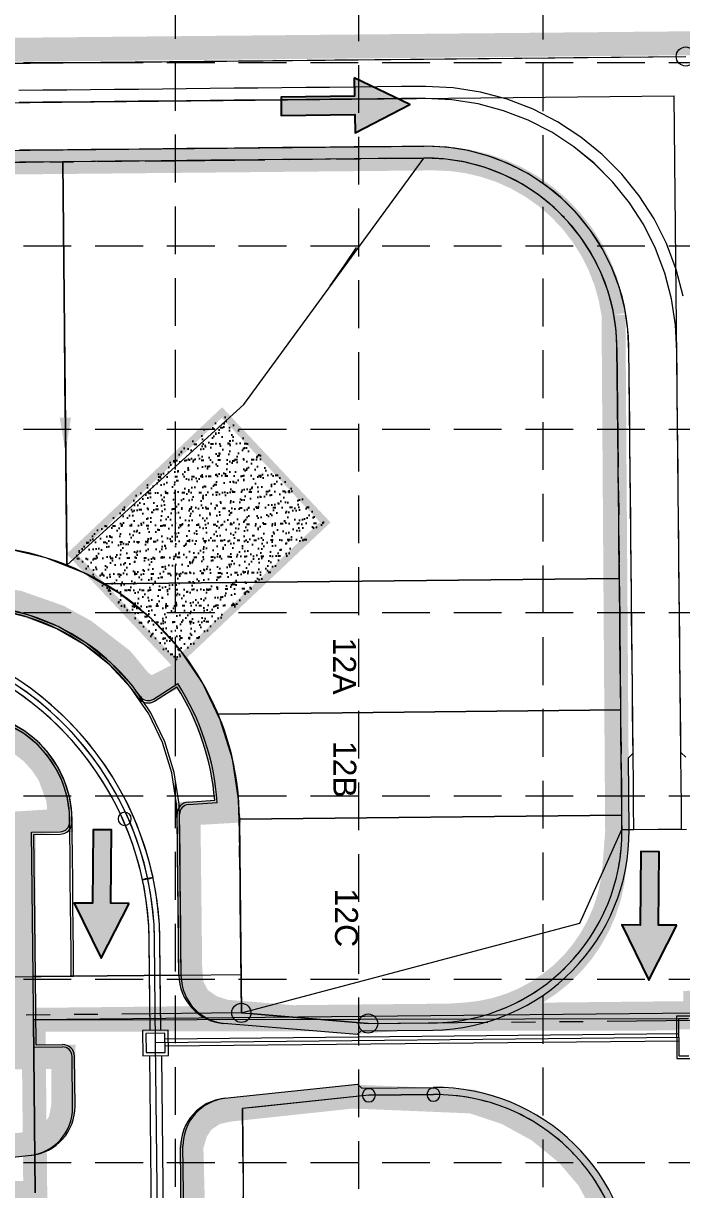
# Model space of a CAD drawing. Extents: x 2509062 to 2510599, y 7103311 to 7105769.
# Drawn here: x 2510182.1 to 2510319.9, y 7105109.3 to 7105353.2 of the extents above; entities that cross this region are included whole.
import ezdxf
from ezdxf.enums import TextEntityAlignment as Align

# ---------------------------------------------------------------- set-up
doc = ezdxf.new("R2010")
doc.units = 0
doc.header["$LTSCALE"] = 40
doc.header["$MEASUREMENT"] = 0
for name, pattern in [('ACAD_ISO02W100', [15, 12, -3]), ('DASHED', [0.75, 0.5, -0.25]), ('HIDDEN', [0.375, 0.25, -0.125]), ('PHANTOM2', [1.25, 0.625, -0.125, 0.125, -0.125, 0.125, -0.125])]:
    doc.linetypes.add(name, pattern=pattern)
for name, color, linetype in [('1 EROSION BLANKET', 84, 'Continuous'), ('BASE', 7, 'Continuous'), ('C-FLOW-ARRW-2', 7, 'Continuous'), ('C-TOPO-TINN-ALLEY-EP', 1, 'Continuous'), ('C-TOPO-TINN-BACK', 4, 'Continuous'), ('C-TOPO-TINN-CONST', 5, 'Continuous'), ('C-TOPO-TINN-FACE', 2, 'Continuous'), ('C-TOPO-TINN-RTWY', 3, 'Continuous'), ('GRID', 254, 'DASHED'), ('LEGEND', 7, 'Continuous'), ('LIMITS OF DISTURBANCE', 1, 'Continuous'), ('STORM', 5, 'Continuous'), ('XHO461B_PT$0$V-AREA', 6, 'Continuous'), ('XHO461B_PT$0$V-BNDY-E', 14, 'Continuous'), ('XHO461B_PT$0$V-BNDY-N-P2', 2, 'PHANTOM2'), ('XHO461B_PT$0$V-RWAY-LINE-DETL-N-P2', 14, 'Continuous'), ('XHO461B_PT$0$V-RWAY-LINE-N-P2', 14, 'PHANTOM2'), ('XHO461B_ST$0$C-PHASE-BNDY', 14, 'Continuous'), ('XHO461C_PT$0$V-AREA', 6, 'Continuous'), ('XHO461C_PT$0$V-BNDY-ALL-N', 6, 'Continuous'), ('XHO461C_PT$0$V-BNDY-N-P3', 3, 'PHANTOM2'), ('XHO461C_PT$0$V-PROP-CORN-N', 2, 'Continuous'), ('XHO461C_PT$0$V-PROP-SUBD-IDEN-N-P3', 7, 'Continuous'), ('XHO461C_PT$0$V-PROP-SUBD-N-P3', 7, 'Continuous'), ('XHO461C_PT$0$V-RWAY-CNTR-DETL-N-P3', 2, 'Continuous'), ('XHO461C_PT$0$V-RWAY-LINE-N-P3', 4, 'PHANTOM2'), ('XHO461C_PV$0$C-PHASE-BNDY', 3, 'Continuous'), ('XHO461C_PV$0$C-ROAD-BACK-N', 4, 'Continuous'), ('XHO461C_PV$0$C-ROAD-BACK-PH2', 12, 'Continuous'), ('XHO461C_PV$0$C-ROAD-FACE-N', 2, 'Continuous'), ('XHO461C_PV$0$C-ROAD-FACE-PH2', 12, 'Continuous'), ('XHO461PT$0$V-BNDY-ALL-N', 6, 'Continuous'), ('XHO461ST$0$C-PHASE-BNDY', 3, 'Continuous')]:
    doc.layers.add(name, color=color, linetype=linetype)
doc.styles.get("Standard").update_dxf_attribs({"font": 'ARIAL.TTF'})

# ---------------------------------------------------------------- blocks, each defined once
blk = doc.blocks.new('washout')
at = {"layer": 'BASE'}
h = blk.add_hatch(dxfattribs=at)
h.set_pattern_fill('AR-SAND', color=30, scale=1.29438, style=0)
h.set_pattern_definition([(37.5, (1095.3101, -97.0785), (-0.0815373, 2.494042), [0, -1.9674576, 0, -2.200446, 0, -2.1033675]), (7.5, (1095.31, -97.0785), (2.290764, 3.652929), [0, -1.0613916, 0, -1.7733006, 0, -0.6795495]), (327.5, (1093.718, -97.0785), (4.030883, 0.007325), [0, -0.64719, 0, -2.329884, 0, -3.041793]), (317.5, (1093.718, -97.0785), (3.89107, 1.136046), [0, -0.323595, 0, -1.5273684, 0, -1.747413])])
h.paths.add_polyline_path([(44.31, 0), (44.31, 32.36), (0, 32.36), (0, 0)])
at = {"layer": 'BASE', "color": 30, "linetype": 'ACAD_ISO02W100', "const_width": 1.62}
blk.add_lwpolyline([(0, 0), (44.31, 0), (44.31, 32.36), (0, 32.36)], close=True, dxfattribs=at)
blk = doc.blocks.new('A$C6F43044D')
at = {"layer": 'LEGEND', "xscale": 0.6953740157186985, "yscale": 0.6953740157186985, "zscale": 0.6953740159015006}
blk.add_blockref('washout', (0.56, 0.56), dxfattribs=at)

msp = doc.modelspace()

# ---------------------------------------------------------------- linework, layer by layer
at = {"color": 7, "lineweight": 0}
for p, q in [((2510251.81, 7105306.34, -716), (2510249.31, 7105302.75, -716)), ((2510251.81, 7105306.34, -716), (2510251.81, 7105306.34, -716)), ((2510249.31, 7105302.75, -716), (2510246.26, 7105298.37, -716))]:
    msp.add_line(p, q, dxfattribs=at)
for points in [[(2510251.36, 7105341.85), (2510251.42, 7105338.02), (2510236.06, 7105337.77), (2510236.12, 7105333.93), (2510251.48, 7105334.18), (2510251.54, 7105330.34), (2510262.97, 7105336.28), (2510251.36, 7105341.85)], [(2510204.31, 7105169.19), (2510200.47, 7105169.22), (2510200.59, 7105184.58), (2510196.75, 7105184.61), (2510196.63, 7105169.25), (2510192.79, 7105169.28), (2510198.46, 7105157.72), (2510204.31, 7105169.19)], [(2510318.88, 7105164.62), (2510315.04, 7105164.65), (2510315.16, 7105180.01), (2510311.32, 7105180.04), (2510311.2, 7105164.68), (2510307.36, 7105164.71), (2510313.03, 7105153.15), (2510318.88, 7105164.62)]]:
    msp.add_lwpolyline(points, close=True)
at = {"color": 254}
for points in [[(2510251.54, 7105330.34), (2510251.36, 7105341.85), (2510262.97, 7105336.28), (2510251.36, 7105341.85)], [(2510236.06, 7105337.77), (2510236.12, 7105333.93), (2510251.42, 7105338.02), (2510251.48, 7105334.18)], [(2510200.59, 7105184.58), (2510196.75, 7105184.61), (2510200.47, 7105169.22), (2510196.63, 7105169.25)], [(2510315.16, 7105180.01), (2510311.32, 7105180.04), (2510315.04, 7105164.65), (2510311.2, 7105164.68)], [(2510192.79, 7105169.28), (2510204.31, 7105169.19), (2510198.46, 7105157.72), (2510204.31, 7105169.19)], [(2510307.36, 7105164.71), (2510318.88, 7105164.62), (2510313.03, 7105153.15), (2510318.88, 7105164.62)]]:
    msp.add_solid(points, dxfattribs=at)
at = {"layer": '1 EROSION BLANKET', "linetype": 'Continuous', "const_width": 5}
msp.add_lwpolyline([(2510042.24, 7105322.8), (2510267.91, 7105324.98, -0.378653), (2510305.61, 7105292.3), (2510306.37, 7105184.24), (2510305.8, 7105176.82, -0.373906), (2510274.55, 7105145.97), (2510251.27, 7105144.38), (2510224.39, 7105146.58), (2510221.48, 7105147.55), (2510218.82, 7105149.36), (2510217.4, 7105152.08), (2510217.07, 7105155.38), (2510216.72, 7105186.62), (2510216.72, 7105187.17), (2510216.72, 7105187.54), (2510216.72, 7105188), (2510224.91, 7105188.46), (2510223.98, 7105195.21), (2510223.17, 7105200.19), (2510220.14, 7105208.52), (2510215.89, 7105216.86), (2510215.52, 7105217.45), (2510208.91, 7105214.06), (2510206.62, 7105215.53), (2510202.76, 7105220.2), (2510194.9, 7105226.23), (2510189.57, 7105229.14), (2510181.09, 7105232.12), (2510174.69, 7105233.12)], format="xyb", dxfattribs=at)
for points in [[(2510175.85, 7105205.68), (2510179.91, 7105203.87), (2510183.93, 7105200.78), (2510185.9, 7105198.59), (2510187.61, 7105196.07), (2510189.42, 7105191.12), (2510189.87, 7105186.49), (2510182.23, 7105186.02), (2510182.36, 7105137.02), (2510190.55, 7105137.14), (2510190.51, 7105131.4), (2510190.47, 7105126.58), (2510189.88, 7105123.64), (2510188.3, 7105121.36), (2510185.9, 7105119.77), (2510182.83, 7105118.89), (2510153.95, 7105115.95)], [(2510218.21, 7105084.42), (2510217.31, 7105118.37), (2510218.25, 7105121.49), (2510219.65, 7105123.67), (2510222.32, 7105125.44), (2510225.24, 7105126.06), (2510250.67, 7105128.77), (2510254.14, 7105128.69), (2510276.05, 7105127.78), (2510283.21, 7105125.4), (2510289.93, 7105121.71), (2510295.94, 7105116.8), (2510300.37, 7105111.62), (2510304.59, 7105103.81)]]:
    msp.add_lwpolyline(points, dxfattribs=at)
at = {"layer": 'C-FLOW-ARRW-2', "color": 7, "lineweight": 0}
msp.add_line((2510190.93, 7105270.79), (2510190.75, 7105288.78), dxfattribs=at)
msp.add_solid([(2510192.13, 7105270.8), (2510191, 7105263.59), (2510189.73, 7105270.78)], dxfattribs=at)
at = {"layer": 'C-TOPO-TINN-ALLEY-EP', "color": 7, "lineweight": 0}
for p, q in [((2510186.26, 7105336.73, 714.49), (2510181.26, 7105336.68, 714.52)), ((2510191.26, 7105336.78, 714.45), (2510186.26, 7105336.73, 714.49)), ((2510196.26, 7105336.83, 714.42), (2510191.26, 7105336.78, 714.45)), ((2510201.25, 7105336.88, 714.38), (2510196.26, 7105336.83, 714.42)), ((2510206.25, 7105336.93, 714.35), (2510201.25, 7105336.88, 714.38)), ((2510211.25, 7105336.98, 714.31), (2510206.25, 7105336.93, 714.35)), ((2510216.25, 7105337.03, 714.28), (2510211.25, 7105336.98, 714.31)), ((2510221.25, 7105337.08, 714.24), (2510216.25, 7105337.03, 714.28)), ((2510226.25, 7105337.14, 714.21), (2510221.25, 7105337.08, 714.24)), ((2510231.25, 7105337.19, 714.17), (2510226.25, 7105337.14, 714.21)), ((2510236.25, 7105337.24, 714.14), (2510231.25, 7105337.19, 714.17)), ((2510241.25, 7105337.29, 714.1), (2510236.25, 7105337.24, 714.14)), ((2510246.25, 7105337.34, 714.07), (2510241.25, 7105337.29, 714.1)), ((2510251.25, 7105337.39, 714.03), (2510246.25, 7105337.34, 714.07)), ((2510256.25, 7105337.44, 714), (2510251.25, 7105337.39, 714.03)), ((2510261.25, 7105337.49, 713.97), (2510256.25, 7105337.44, 714)), ((2510266.24, 7105337.54, 713.93), (2510261.25, 7105337.49, 713.97)), ((2510271.81, 7105337.25, 713.9), (2510266.24, 7105337.54, 713.93)), ((2510277.27, 7105336.39, 713.86), (2510271.81, 7105337.25, 713.9)), ((2510282.6, 7105334.96, 713.83), (2510277.27, 7105336.39, 713.86)), ((2510287.76, 7105332.97, 713.79), (2510282.6, 7105334.96, 713.83)), ((2510292.68, 7105330.46, 713.76), (2510287.76, 7105332.97, 713.79)), ((2510297.3, 7105327.44, 713.72), (2510292.68, 7105330.46, 713.76)), ((2510301.59, 7105323.95, 713.69), (2510297.3, 7105327.44, 713.72)), ((2510305.48, 7105320.04, 713.65), (2510301.59, 7105323.95, 713.69)), ((2510308.94, 7105315.73, 713.62), (2510305.48, 7105320.04, 713.65)), ((2510311.93, 7105311.08, 713.58), (2510308.94, 7105315.73, 713.62)), ((2510314.41, 7105306.15, 713.55), (2510311.93, 7105311.08, 713.58)), ((2510316.36, 7105300.98, 713.51), (2510314.41, 7105306.15, 713.55)), ((2510317.76, 7105295.64, 713.48), (2510316.36, 7105300.98, 713.51)), ((2510318.59, 7105290.18, 713.44), (2510317.76, 7105295.64, 713.48)), ((2510318.85, 7105284.7, 713.41), (2510318.59, 7105290.18, 713.44)), ((2510318.9, 7105279.75, 713.37), (2510318.85, 7105284.7, 713.41)), ((2510318.95, 7105274.75, 713.34), (2510318.9, 7105279.75, 713.37)), ((2510319, 7105269.75, 713.3), (2510318.95, 7105274.75, 713.34)), ((2510319.06, 7105264.75, 713.27), (2510319, 7105269.75, 713.3)), ((2510319.11, 7105259.75, 713.23), (2510319.06, 7105264.75, 713.27)), ((2510319.16, 7105254.75, 713.2), (2510319.11, 7105259.75, 713.23)), ((2510319.21, 7105249.75, 713.16), (2510319.16, 7105254.75, 713.2)), ((2510319.26, 7105244.75, 713.13), (2510319.21, 7105249.75, 713.16)), ((2510319.31, 7105239.75, 713.09), (2510319.26, 7105244.75, 713.13)), ((2510319.36, 7105234.75, 713.06), (2510319.31, 7105239.75, 713.09)), ((2510319.41, 7105229.75, 713.02), (2510319.36, 7105234.75, 713.06)), ((2510319.46, 7105224.75, 712.99), (2510319.41, 7105229.75, 713.02)), ((2510319.52, 7105219.75, 712.95), (2510319.46, 7105224.75, 712.99)), ((2510319.57, 7105214.75, 712.92), (2510319.52, 7105219.75, 712.95)), ((2510319.62, 7105209.75, 712.88), (2510319.57, 7105214.75, 712.92)), ((2510319.67, 7105204.75, 712.85), (2510319.62, 7105209.75, 712.88)), ((2510319.72, 7105199.75, 712.82), (2510319.67, 7105204.75, 712.85)), ((2510319.77, 7105194.75, 712.8), (2510319.72, 7105199.75, 712.82)), ((2510319.82, 7105189.75, 712.77), (2510319.77, 7105194.75, 712.8)), ((2510319.87, 7105184.75, 712.74), (2510319.82, 7105189.75, 712.77))]:
    msp.add_line(p, q, dxfattribs=at)
at = {"layer": 'C-TOPO-TINN-BACK', "color": 7, "lineweight": 0}
for p, q in [((2510186.26, 7105336.73, 713.99), (2510181.26, 7105336.68, 714.03)), ((2510191.26, 7105336.78, 713.96), (2510186.26, 7105336.73, 713.99)), ((2510196.26, 7105336.83, 713.92), (2510191.26, 7105336.78, 713.96)), ((2510201.25, 7105336.88, 713.89), (2510196.26, 7105336.83, 713.92)), ((2510206.25, 7105336.93, 713.85), (2510201.25, 7105336.88, 713.89)), ((2510211.25, 7105336.98, 713.82), (2510206.25, 7105336.93, 713.85)), ((2510216.25, 7105337.03, 713.78), (2510211.25, 7105336.98, 713.82)), ((2510221.25, 7105337.08, 713.75), (2510216.25, 7105337.03, 713.78)), ((2510226.25, 7105337.14, 713.71), (2510221.25, 7105337.08, 713.75)), ((2510231.25, 7105337.19, 713.68), (2510226.25, 7105337.14, 713.71)), ((2510236.25, 7105337.24, 713.64), (2510231.25, 7105337.19, 713.68)), ((2510241.25, 7105337.29, 713.61), (2510236.25, 7105337.24, 713.64)), ((2510246.25, 7105337.34, 713.57), (2510241.25, 7105337.29, 713.61)), ((2510251.25, 7105337.39, 713.54), (2510246.25, 7105337.34, 713.57)), ((2510256.25, 7105337.44, 713.5), (2510251.25, 7105337.39, 713.54)), ((2510261.25, 7105337.49, 713.47), (2510256.25, 7105337.44, 713.5)), ((2510266.3, 7105337.54, 713.43), (2510261.25, 7105337.49, 713.47)), ((2510271.81, 7105337.26, 713.4), (2510266.3, 7105337.54, 713.43)), ((2510277.27, 7105336.39, 713.36), (2510271.81, 7105337.26, 713.4)), ((2510282.61, 7105334.96, 713.33), (2510277.27, 7105336.39, 713.36)), ((2510287.76, 7105332.98, 713.29), (2510282.61, 7105334.96, 713.33)), ((2510292.68, 7105330.46, 713.26), (2510287.76, 7105332.98, 713.29)), ((2510297.3, 7105327.44, 713.22), (2510292.68, 7105330.46, 713.26)), ((2510186.36, 7105326.73, 713.99), (2510181.36, 7105326.68, 714.03)), ((2510191.36, 7105326.78, 713.96), (2510186.36, 7105326.73, 713.99)), ((2510196.36, 7105326.83, 713.92), (2510191.36, 7105326.78, 713.96)), ((2510201.36, 7105326.88, 713.89), (2510196.36, 7105326.83, 713.92)), ((2510206.36, 7105326.93, 713.85), (2510201.36, 7105326.88, 713.89)), ((2510211.36, 7105326.98, 713.82), (2510206.36, 7105326.93, 713.85)), ((2510216.36, 7105327.03, 713.78), (2510211.36, 7105326.98, 713.82)), ((2510221.36, 7105327.09, 713.75), (2510216.36, 7105327.03, 713.78)), ((2510226.36, 7105327.14, 713.71), (2510221.36, 7105327.09, 713.75)), ((2510231.36, 7105327.19, 713.68), (2510226.36, 7105327.14, 713.71)), ((2510236.36, 7105327.24, 713.64), (2510231.36, 7105327.19, 713.68)), ((2510241.36, 7105327.29, 713.61), (2510236.36, 7105327.24, 713.64)), ((2510246.35, 7105327.34, 713.57), (2510241.36, 7105327.29, 713.61)), ((2510251.35, 7105327.39, 713.54), (2510246.35, 7105327.34, 713.57)), ((2510256.35, 7105327.44, 713.5), (2510251.35, 7105327.39, 713.54)), ((2510261.35, 7105327.49, 713.47), (2510256.35, 7105327.44, 713.5)), ((2510266.31, 7105327.54, 713.43), (2510261.35, 7105327.49, 713.47)), ((2510270.77, 7105327.31, 713.4), (2510266.31, 7105327.54, 713.43)), ((2510275.19, 7105326.61, 713.36), (2510270.77, 7105327.31, 713.4)), ((2510279.51, 7105325.45, 713.33), (2510275.19, 7105326.61, 713.36)), ((2510301.59, 7105323.96, 713.19), (2510297.3, 7105327.44, 713.22)), ((2510283.68, 7105323.85, 713.29), (2510279.51, 7105325.45, 713.33)), ((2510287.66, 7105321.81, 713.26), (2510283.68, 7105323.85, 713.29)), ((2510305.48, 7105320.04, 713.15), (2510301.59, 7105323.96, 713.19)), ((2510291.41, 7105319.37, 713.22), (2510287.66, 7105321.81, 713.26)), ((2510294.87, 7105316.54, 713.19), (2510291.41, 7105319.37, 713.22)), ((2510308.94, 7105315.73, 713.12), (2510305.48, 7105320.04, 713.15)), ((2510298.03, 7105313.37, 713.15), (2510294.87, 7105316.54, 713.19)), ((2510311.93, 7105311.09, 713.08), (2510308.94, 7105315.73, 713.12)), ((2510300.83, 7105309.89, 713.12), (2510298.03, 7105313.37, 713.15)), ((2510303.25, 7105306.13, 713.08), (2510300.83, 7105309.89, 713.12)), ((2510314.41, 7105306.15, 713.05), (2510311.93, 7105311.09, 713.08)), ((2510305.26, 7105302.13, 713.05), (2510303.25, 7105306.13, 713.08)), ((2510316.37, 7105300.98, 713.01), (2510314.41, 7105306.15, 713.05)), ((2510306.84, 7105297.95, 713.01), (2510305.26, 7105302.13, 713.05)), ((2510317.76, 7105295.64, 712.98), (2510316.37, 7105300.98, 713.01)), ((2510307.97, 7105293.62, 712.98), (2510306.84, 7105297.95, 713.01)), ((2510318.59, 7105290.18, 712.94), (2510317.76, 7105295.64, 712.98)), ((2510308.64, 7105289.2, 712.94), (2510307.97, 7105293.62, 712.98)), ((2510318.85, 7105284.75, 712.91), (2510318.59, 7105290.18, 712.94)), ((2510308.85, 7105284.65, 712.91), (2510308.64, 7105289.2, 712.94)), ((2510308.9, 7105279.65, 712.87), (2510308.85, 7105284.65, 712.91)), ((2510318.9, 7105279.75, 712.87), (2510318.85, 7105284.75, 712.91)), ((2510308.95, 7105274.65, 712.84), (2510308.9, 7105279.65, 712.87)), ((2510318.95, 7105274.75, 712.84), (2510318.9, 7105279.75, 712.87)), ((2510309, 7105269.65, 712.8), (2510308.95, 7105274.65, 712.84)), ((2510319, 7105269.75, 712.8), (2510318.95, 7105274.75, 712.84)), ((2510319.06, 7105264.75, 712.77), (2510319, 7105269.75, 712.8)), ((2510309.06, 7105264.65, 712.77), (2510309, 7105269.65, 712.8)), ((2510309.11, 7105259.65, 712.73), (2510309.06, 7105264.65, 712.77)), ((2510319.11, 7105259.75, 712.73), (2510319.06, 7105264.75, 712.77)), ((2510309.16, 7105254.65, 712.7), (2510309.11, 7105259.65, 712.73)), ((2510319.16, 7105254.75, 712.7), (2510319.11, 7105259.75, 712.73)), ((2510309.21, 7105249.65, 712.66), (2510309.16, 7105254.65, 712.7)), ((2510319.21, 7105249.75, 712.66), (2510319.16, 7105254.75, 712.7)), ((2510309.26, 7105244.65, 712.63), (2510309.21, 7105249.65, 712.66)), ((2510319.26, 7105244.75, 712.63), (2510319.21, 7105249.75, 712.66)), ((2510309.31, 7105239.65, 712.59), (2510309.26, 7105244.65, 712.63)), ((2510319.31, 7105239.75, 712.59), (2510319.26, 7105244.75, 712.63)), ((2510309.36, 7105234.65, 712.56), (2510309.31, 7105239.65, 712.59)), ((2510319.36, 7105234.75, 712.56), (2510319.31, 7105239.75, 712.59)), ((2510309.41, 7105229.65, 712.52), (2510309.36, 7105234.65, 712.56)), ((2510319.41, 7105229.75, 712.52), (2510319.36, 7105234.75, 712.56)), ((2510183.17, 7105229.53, 714.66), (2510176.63, 7105231.04, 714.7)), ((2510189.41, 7105227.08, 714.63), (2510183.17, 7105229.53, 714.66)), ((2510309.47, 7105224.65, 712.49), (2510309.41, 7105229.65, 712.52)), ((2510319.46, 7105224.75, 712.49), (2510319.41, 7105229.75, 712.52)), ((2510195.22, 7105223.72, 714.6), (2510189.41, 7105227.08, 714.63)), ((2510200.46, 7105219.53, 714.56), (2510195.22, 7105223.72, 714.6)), ((2510309.52, 7105219.65, 712.45), (2510309.47, 7105224.65, 712.49)), ((2510319.52, 7105219.75, 712.45), (2510319.46, 7105224.75, 712.49)), ((2510205.03, 7105214.61, 714.53), (2510200.46, 7105219.53, 714.56)), ((2510309.57, 7105214.65, 712.42), (2510309.52, 7105219.65, 712.45)), ((2510319.57, 7105214.75, 712.42), (2510319.52, 7105219.75, 712.45)), ((2510208.81, 7105209.07, 714.5), (2510205.03, 7105214.61, 714.53)), ((2510309.62, 7105209.65, 712.38), (2510309.57, 7105214.65, 712.42)), ((2510319.62, 7105209.75, 712.38), (2510319.57, 7105214.75, 712.42)), ((2510211.72, 7105203.02, 714.46), (2510208.81, 7105209.07, 714.5)), ((2510309.67, 7105204.65, 712.35), (2510309.62, 7105209.65, 712.38)), ((2510319.67, 7105204.75, 712.35), (2510319.62, 7105209.75, 712.38)), ((2510182.25, 7105204.72, 714.6), (2510179.41, 7105206.36, 714.63)), ((2510184.82, 7105202.67, 714.56), (2510182.25, 7105204.72, 714.6)), ((2510309.72, 7105199.65, 712.33), (2510309.67, 7105204.65, 712.35)), ((2510319.72, 7105199.75, 712.33), (2510319.67, 7105204.75, 712.35)), ((2510187.05, 7105200.27, 714.53), (2510184.82, 7105202.67, 714.56)), ((2510213.71, 7105196.61, 714.43), (2510211.72, 7105203.02, 714.46)), ((2510188.9, 7105197.56, 714.5), (2510187.05, 7105200.27, 714.53)), ((2510309.77, 7105194.65, 712.3), (2510309.72, 7105199.65, 712.33)), ((2510319.77, 7105194.75, 712.3), (2510319.72, 7105199.75, 712.33)), ((2510190.32, 7105194.6, 714.46), (2510188.9, 7105197.56, 714.5)), ((2510214.72, 7105189.98, 714.4), (2510213.71, 7105196.61, 714.43)), ((2510191.29, 7105191.47, 714.43), (2510190.32, 7105194.6, 714.46)), ((2510309.82, 7105189.65, 712.28), (2510309.77, 7105194.65, 712.3)), ((2510319.82, 7105189.75, 712.28), (2510319.77, 7105194.75, 712.3)), ((2510191.78, 7105188.23, 714.4), (2510191.29, 7105191.47, 714.43)), ((2510214.87, 7105184.22, 714.36), (2510214.72, 7105189.98, 714.4)), ((2510309.87, 7105184.65, 712.25), (2510309.82, 7105189.65, 712.28)), ((2510319.87, 7105184.75, 712.25), (2510319.82, 7105189.75, 712.28)), ((2510191.88, 7105183.99, 714.36), (2510191.78, 7105188.23, 714.4)), ((2510191.93, 7105178.99, 714.33), (2510191.88, 7105183.99, 714.36)), ((2510214.93, 7105179.22, 714.33), (2510214.87, 7105184.22, 714.36)), ((2510191.98, 7105173.99, 714.29), (2510191.93, 7105178.99, 714.33)), ((2510214.98, 7105174.22, 714.29), (2510214.93, 7105179.22, 714.33)), ((2510192.03, 7105168.99, 714.26), (2510191.98, 7105173.99, 714.29)), ((2510215.03, 7105169.22, 714.26), (2510214.98, 7105174.22, 714.29)), ((2510192.08, 7105163.99, 714.23), (2510192.03, 7105168.99, 714.26)), ((2510215.08, 7105164.22, 714.23), (2510215.03, 7105169.22, 714.26)), ((2510192.13, 7105158.99, 714.19), (2510192.08, 7105163.99, 714.23)), ((2510215.13, 7105159.22, 714.19), (2510215.08, 7105164.22, 714.23)), ((2510192.18, 7105153.99, 714.16), (2510192.13, 7105158.99, 714.19)), ((2510215.18, 7105154.23, 714.16), (2510215.13, 7105159.22, 714.19))]:
    msp.add_line(p, q, dxfattribs=at)
at = {"layer": 'C-TOPO-TINN-CONST', "color": 7, "lineweight": 0}
for p, q in [((2510190.38, 7105324.27, 714.52), (2510190.48, 7105315.27, 715.6)), ((2510228.28, 7105273.52, 715.3), (2510265.94, 7105325.04, 713.99)), ((2510190.48, 7105315.27, 715.6), (2510191.15, 7105249.27, 714.9)), ((2510191.25, 7105239.92, 714.8), (2510228.28, 7105273.52, 715.3)), ((2510191.15, 7105249.27, 714.9), (2510191.25, 7105239.92, 714.8))]:
    msp.add_line(p, q, dxfattribs=at)
at = {"layer": 'C-TOPO-TINN-FACE', "color": 7, "lineweight": 0}
for p, q in [((2510183.02, 7105229.06, 714.16), (2510176.55, 7105230.54, 714.2)), ((2510189.19, 7105226.63, 714.13), (2510183.02, 7105229.06, 714.16)), ((2510194.94, 7105223.3, 714.1), (2510189.19, 7105226.63, 714.13)), ((2510200.12, 7105219.16, 714.06), (2510194.94, 7105223.3, 714.1)), ((2510204.64, 7105214.3, 714.03), (2510200.12, 7105219.16, 714.06)), ((2510208.38, 7105208.82, 714), (2510204.64, 7105214.3, 714.03)), ((2510211.26, 7105202.84, 713.96), (2510208.38, 7105208.82, 714)), ((2510182.53, 7105205.13, 714.1), (2510179.63, 7105206.81, 714.13)), ((2510185.16, 7105203.04, 714.06), (2510182.53, 7105205.13, 714.1)), ((2510187.44, 7105200.58, 714.03), (2510185.16, 7105203.04, 714.06)), ((2510213.22, 7105196.5, 713.93), (2510211.26, 7105202.84, 713.96)), ((2510189.33, 7105197.81, 714), (2510187.44, 7105200.58, 714.03)), ((2510190.79, 7105194.79, 713.96), (2510189.33, 7105197.81, 714)), ((2510191.78, 7105191.58, 713.93), (2510190.79, 7105194.79, 713.96)), ((2510214.22, 7105189.94, 713.9), (2510213.22, 7105196.5, 713.93)), ((2510192.28, 7105188.27, 713.9), (2510191.78, 7105191.58, 713.93)), ((2510214.37, 7105184.22, 713.86), (2510214.22, 7105189.94, 713.9)), ((2510192.38, 7105183.99, 713.86), (2510192.28, 7105188.27, 713.9)), ((2510192.43, 7105178.99, 713.83), (2510192.38, 7105183.99, 713.86)), ((2510214.43, 7105179.22, 713.83), (2510214.37, 7105184.22, 713.86)), ((2510192.48, 7105173.99, 713.79), (2510192.43, 7105178.99, 713.83)), ((2510214.48, 7105174.22, 713.79), (2510214.43, 7105179.22, 713.83)), ((2510192.53, 7105168.99, 713.76), (2510192.48, 7105173.99, 713.79)), ((2510214.53, 7105169.22, 713.76), (2510214.48, 7105174.22, 713.79)), ((2510192.58, 7105163.99, 713.73), (2510192.53, 7105168.99, 713.76)), ((2510214.58, 7105164.22, 713.73), (2510214.53, 7105169.22, 713.76)), ((2510192.63, 7105158.99, 713.69), (2510192.58, 7105163.99, 713.73)), ((2510214.63, 7105159.22, 713.69), (2510214.58, 7105164.22, 713.73)), ((2510192.68, 7105153.99, 713.66), (2510192.63, 7105158.99, 713.69)), ((2510214.68, 7105154.22, 713.66), (2510214.63, 7105159.22, 713.69))]:
    msp.add_line(p, q, dxfattribs=at)
at = {"layer": 'C-TOPO-TINN-RTWY', "color": 7, "lineweight": 0}
for p, q in [((2510186.23, 7105339.23, 714.54), (2510181.23, 7105339.17, 714.58)), ((2510191.23, 7105339.28, 714.51), (2510186.23, 7105339.23, 714.54)), ((2510196.23, 7105339.33, 714.47), (2510191.23, 7105339.28, 714.51)), ((2510201.23, 7105339.38, 714.44), (2510196.23, 7105339.33, 714.47)), ((2510206.23, 7105339.43, 714.4), (2510201.23, 7105339.38, 714.44)), ((2510211.23, 7105339.48, 714.37), (2510206.23, 7105339.43, 714.4)), ((2510216.23, 7105339.53, 714.33), (2510211.23, 7105339.48, 714.37)), ((2510221.23, 7105339.58, 714.3), (2510216.23, 7105339.53, 714.33)), ((2510226.23, 7105339.64, 714.26), (2510221.23, 7105339.58, 714.3)), ((2510231.23, 7105339.69, 714.23), (2510226.23, 7105339.64, 714.26)), ((2510236.23, 7105339.74, 714.2), (2510231.23, 7105339.69, 714.23)), ((2510241.23, 7105339.79, 714.16), (2510236.23, 7105339.74, 714.2)), ((2510246.23, 7105339.84, 714.13), (2510241.23, 7105339.79, 714.16)), ((2510251.23, 7105339.89, 714.09), (2510246.23, 7105339.84, 714.13)), ((2510256.23, 7105339.94, 714.06), (2510251.23, 7105339.89, 714.09)), ((2510261.23, 7105339.99, 714.02), (2510256.23, 7105339.94, 714.06)), ((2510266.3, 7105340.04, 713.99), (2510261.23, 7105339.99, 714.02)), ((2510272.08, 7105339.74, 713.95), (2510266.3, 7105340.04, 713.99)), ((2510277.79, 7105338.84, 713.92), (2510272.08, 7105339.74, 713.95)), ((2510283.38, 7105337.34, 713.88), (2510277.79, 7105338.84, 713.92)), ((2510288.78, 7105335.26, 713.85), (2510283.38, 7105337.34, 713.88)), ((2510293.93, 7105332.62, 713.81), (2510288.78, 7105335.26, 713.85)), ((2510298.78, 7105329.46, 713.78), (2510293.93, 7105332.62, 713.81)), ((2510303.27, 7105325.81, 713.74), (2510298.78, 7105329.46, 713.78)), ((2510186.38, 7105324.23, 714.54), (2510181.38, 7105324.18, 714.58)), ((2510191.38, 7105324.28, 714.51), (2510186.38, 7105324.23, 714.54)), ((2510196.38, 7105324.33, 714.47), (2510191.38, 7105324.28, 714.51)), ((2510201.38, 7105324.38, 714.44), (2510196.38, 7105324.33, 714.47)), ((2510206.38, 7105324.43, 714.4), (2510201.38, 7105324.38, 714.44)), ((2510211.38, 7105324.48, 714.37), (2510206.38, 7105324.43, 714.4)), ((2510216.38, 7105324.53, 714.33), (2510211.38, 7105324.48, 714.37)), ((2510221.38, 7105324.59, 714.3), (2510216.38, 7105324.53, 714.33)), ((2510226.38, 7105324.64, 714.26), (2510221.38, 7105324.59, 714.3)), ((2510231.38, 7105324.69, 714.23), (2510226.38, 7105324.64, 714.26)), ((2510236.38, 7105324.74, 714.2), (2510231.38, 7105324.69, 714.23)), ((2510241.38, 7105324.79, 714.16), (2510236.38, 7105324.74, 714.2)), ((2510246.38, 7105324.84, 714.13), (2510241.38, 7105324.79, 714.16)), ((2510251.38, 7105324.89, 714.09), (2510246.38, 7105324.84, 714.13)), ((2510256.38, 7105324.94, 714.06), (2510251.38, 7105324.89, 714.09)), ((2510261.38, 7105324.99, 714.02), (2510256.38, 7105324.94, 714.06)), ((2510266.31, 7105325.04, 713.99), (2510261.38, 7105324.99, 714.02)), ((2510270.51, 7105324.83, 713.95), (2510266.31, 7105325.04, 713.99)), ((2510274.67, 7105324.17, 713.92), (2510270.51, 7105324.83, 713.95)), ((2510278.73, 7105323.08, 713.88), (2510274.67, 7105324.17, 713.92)), ((2510307.34, 7105321.7, 713.71), (2510303.27, 7105325.81, 713.74)), ((2510282.66, 7105321.56, 713.85), (2510278.73, 7105323.08, 713.88)), ((2510286.41, 7105319.65, 713.81), (2510282.66, 7105321.56, 713.85)), ((2510310.97, 7105317.19, 713.67), (2510307.34, 7105321.7, 713.71)), ((2510289.93, 7105317.35, 713.78), (2510286.41, 7105319.65, 713.81)), ((2510293.2, 7105314.69, 713.74), (2510289.93, 7105317.35, 713.78)), ((2510314.1, 7105312.33, 713.64), (2510310.97, 7105317.19, 713.67)), ((2510296.16, 7105311.71, 713.71), (2510293.2, 7105314.69, 713.74)), ((2510298.8, 7105308.42, 713.67), (2510296.16, 7105311.71, 713.71)), ((2510316.7, 7105307.16, 713.6), (2510314.1, 7105312.33, 713.64)), ((2510301.08, 7105304.89, 713.64), (2510298.8, 7105308.42, 713.67)), ((2510318.75, 7105301.74, 713.57), (2510316.7, 7105307.16, 713.6)), ((2510302.97, 7105301.13, 713.6), (2510301.08, 7105304.89, 713.64)), ((2510320.21, 7105296.15, 713.53), (2510318.75, 7105301.74, 713.57)), ((2510304.46, 7105297.19, 713.57), (2510302.97, 7105301.13, 713.6)), ((2510305.52, 7105293.12, 713.53), (2510304.46, 7105297.19, 713.57)), ((2510306.15, 7105288.96, 713.5), (2510305.52, 7105293.12, 713.53)), ((2510306.35, 7105284.62, 713.46), (2510306.15, 7105288.96, 713.5)), ((2510306.4, 7105279.62, 713.43), (2510306.35, 7105284.62, 713.46)), ((2510306.45, 7105274.62, 713.39), (2510306.4, 7105279.62, 713.43)), ((2510306.5, 7105269.62, 713.36), (2510306.45, 7105274.62, 713.39)), ((2510306.56, 7105264.62, 713.32), (2510306.5, 7105269.62, 713.36)), ((2510306.61, 7105259.62, 713.29), (2510306.56, 7105264.62, 713.32)), ((2510306.66, 7105254.62, 713.25), (2510306.61, 7105259.62, 713.29)), ((2510306.71, 7105249.62, 713.22), (2510306.66, 7105254.62, 713.25)), ((2510306.76, 7105244.62, 713.18), (2510306.71, 7105249.62, 713.22)), ((2510186.87, 7105241.47, 714.92), (2510178.51, 7105243.39, 714.96)), ((2510306.81, 7105239.62, 713.15), (2510306.76, 7105244.62, 713.18)), ((2510194.84, 7105238.33, 714.89), (2510186.87, 7105241.47, 714.92)), ((2510202.27, 7105234.04, 714.86), (2510194.84, 7105238.33, 714.89)), ((2510306.86, 7105234.62, 713.11), (2510306.81, 7105239.62, 713.15)), ((2510208.97, 7105228.69, 714.82), (2510202.27, 7105234.04, 714.86)), ((2510306.91, 7105229.62, 713.08), (2510306.86, 7105234.62, 713.11)), ((2510214.8, 7105222.41, 714.79), (2510208.97, 7105228.69, 714.82)), ((2510306.97, 7105224.62, 713.04), (2510306.91, 7105229.62, 713.08)), ((2510307.02, 7105219.62, 713.01), (2510306.97, 7105224.62, 713.04)), ((2510219.63, 7105215.32, 714.76), (2510214.8, 7105222.41, 714.79)), ((2510307.07, 7105214.63, 712.97), (2510307.02, 7105219.62, 713.01)), ((2510223.36, 7105207.6, 714.72), (2510219.63, 7105215.32, 714.76)), ((2510307.12, 7105209.63, 712.94), (2510307.07, 7105214.63, 712.97)), ((2510307.17, 7105204.63, 712.91), (2510307.12, 7105209.63, 712.94)), ((2510225.89, 7105199.41, 714.69), (2510223.36, 7105207.6, 714.72)), ((2510307.22, 7105199.63, 712.88), (2510307.17, 7105204.63, 712.91)), ((2510227.18, 7105190.93, 714.66), (2510225.89, 7105199.41, 714.69)), ((2510307.27, 7105194.63, 712.86), (2510307.22, 7105199.63, 712.88)), ((2510307.32, 7105189.63, 712.83), (2510307.27, 7105194.63, 712.86)), ((2510227.37, 7105184.35, 714.62), (2510227.18, 7105190.93, 714.66)), ((2510307.37, 7105184.63, 712.81), (2510307.32, 7105189.63, 712.83)), ((2510298.57, 7105165.06, 714.7), (2510307.37, 7105184.63, 712.81)), ((2510307.37, 7105184.63, 712.81), (2510309.87, 7105184.65, 712.25)), ((2510307.37, 7105184.63, 712.81), (2510307.37, 7105184.63, 712.81)), ((2510309.87, 7105184.65, 712.25), (2510314.87, 7105184.71, 712.34)), ((2510314.87, 7105184.71, 712.34), (2510319.87, 7105184.75, 712.25)), ((2510227.42, 7105179.35, 714.59), (2510227.37, 7105184.35, 714.62)), ((2510227.48, 7105174.35, 714.55), (2510227.42, 7105179.35, 714.59)), ((2510227.53, 7105169.35, 714.52), (2510227.48, 7105174.35, 714.55)), ((2510227.58, 7105164.35, 714.49), (2510227.53, 7105169.35, 714.52)), ((2510227.76, 7105146.31, 714.3), (2510298.57, 7105165.06, 714.7)), ((2510227.63, 7105159.35, 714.45), (2510227.58, 7105164.35, 714.49)), ((2510227.76, 7105146.31, 714.3), (2510227.63, 7105159.35, 714.45)), ((2510179.68, 7105153.86, 714.42), (2510192.18, 7105153.99, 714.16)), ((2510192.18, 7105153.99, 714.16), (2510192.68, 7105153.99, 713.66)), ((2510192.68, 7105153.99, 713.66), (2510203.68, 7105154.11, 714.08)), ((2510203.68, 7105154.11, 714.08), (2510214.68, 7105154.22, 713.66)), ((2510214.68, 7105154.22, 713.66), (2510215.18, 7105154.23, 714.16)), ((2510215.18, 7105154.23, 714.16), (2510227.68, 7105154.35, 714.42))]:
    msp.add_line(p, q, dxfattribs=at)
at = {"layer": 'GRID', "color": 252, "linetype": 'HIDDEN', "lineweight": 0}
for p, q in [((2510214.11, 7103504.96), (2510213.97, 7105728.4)), ((2510252.42, 7103504.5), (2510252.31, 7105728.4)), ((2510291.11, 7103504.86), (2510290.82, 7105729.26)), ((2509102.19, 7105345.03), (2510559.01, 7105345.03)), ((2509102.19, 7105306.69), (2510559.01, 7105306.69)), ((2509102.19, 7105268.35), (2510559.01, 7105268.35)), ((2509102.19, 7105230.01), (2510559.01, 7105230.01)), ((2509102.19, 7105191.68), (2510559.01, 7105191.68)), ((2509102.19, 7105153.34), (2510559.01, 7105153.34)), ((2509102.19, 7105115), (2510559.01, 7105115))]:
    msp.add_line(p, q, dxfattribs=at)
at = {"layer": 'LIMITS OF DISTURBANCE', "linetype": 'HIDDEN', "ltscale": 3, "const_width": 5}
msp.add_lwpolyline([(2510346.96, 7104107.84), (2509196.41, 7104099.99), (2509189.37, 7105338.21), (2510325.02, 7105349.1), (2510335.26, 7104307.47), (2510344.6, 7104260.31), (2510346.93, 7104123.52), (2510346.93, 7104123.52), (2510346.96, 7104107.84)], close=True, dxfattribs=at)
at = {"layer": 'STORM', "lineweight": 0}
for p, q in [((2510208.67, 7105142.68), (2510208.48, 7105161.45)), ((2510208.56, 7105154.16), (2510208.48, 7105161.45)), ((2510209.83, 7105140.06), (2510209.61, 7105161.46)), ((2510209.68, 7105154.17), (2510209.61, 7105161.46)), ((2510209.83, 7105140.06), (2510209.61, 7105161.46)), ((2510210.92, 7105142.71), (2510210.73, 7105161.47)), ((2510210.8, 7105154.18), (2510210.73, 7105161.47)), ((2510208.67, 7105142.68), (2510208.56, 7105154.16)), ((2510210.92, 7105142.71), (2510210.8, 7105154.18)), ((2510321.77, 7105145.65), (2510318.78, 7105145.62)), ((2510321.77, 7105145.65), (2510318.78, 7105145.62)), ((2510318.78, 7105145.62), (2510318.87, 7105136.74)), ((2510318.78, 7105145.62), (2510318.87, 7105136.74)), ((2510319.28, 7105145.12), (2510321.28, 7105145.14)), ((2510319.28, 7105145.12), (2510321.28, 7105145.14)), ((2510319.36, 7105137.25), (2510319.28, 7105145.12)), ((2510319.36, 7105137.25), (2510319.28, 7105145.12)), ((2510319.32, 7105141.18), (2510209.83, 7105140.06)), ((2510319.32, 7105141.18), (2510209.83, 7105140.06)), ((2510319.31, 7105141.93), (2510211.79, 7105140.83)), ((2510319.31, 7105141.93), (2510211.79, 7105140.83)), ((2510211.47, 7104979.91), (2510209.83, 7105140.06)), ((2510211.47, 7104979.91), (2510209.83, 7105140.06)), ((2510319.33, 7105140.43), (2510211.81, 7105139.33)), ((2510319.33, 7105140.43), (2510211.81, 7105139.33)), ((2510210.22, 7104979.9), (2510208.6, 7105137.34)), ((2510209.14, 7105084.48), (2510208.6, 7105137.34)), ((2510212.72, 7104979.92), (2510211.1, 7105137.37)), ((2510212.77, 7104974.92), (2510211.1, 7105137.37)), ((2510318.87, 7105136.74), (2510321.87, 7105136.77)), ((2510318.87, 7105136.74), (2510321.87, 7105136.77)), ((2510321.36, 7105137.27), (2510319.36, 7105137.25)), ((2510321.36, 7105137.27), (2510319.36, 7105137.25))]:
    msp.add_line(p, q, dxfattribs=at)
at = {"layer": 'STORM', "linetype": 'Continuous', "lineweight": 0}
for p, q in [((2510212.43, 7105142.73), (2510207.09, 7105142.66)), ((2510212.43, 7105142.73), (2510207.09, 7105142.66)), ((2510207.09, 7105142.66), (2510207.16, 7105137.32)), ((2510207.09, 7105142.66), (2510207.16, 7105137.32)), ((2510211.77, 7105142.05), (2510207.77, 7105142)), ((2510211.77, 7105142.05), (2510207.77, 7105142)), ((2510207.77, 7105142), (2510207.83, 7105138)), ((2510207.77, 7105142), (2510207.83, 7105138)), ((2510211.83, 7105138.05), (2510211.77, 7105142.05)), ((2510211.83, 7105138.05), (2510211.77, 7105142.05)), ((2510212.5, 7105137.39), (2510212.43, 7105142.73)), ((2510212.5, 7105137.39), (2510212.43, 7105142.73)), ((2510207.83, 7105138), (2510211.83, 7105138.05)), ((2510207.83, 7105138), (2510211.83, 7105138.05)), ((2510207.16, 7105137.32), (2510212.5, 7105137.39)), ((2510207.16, 7105137.32), (2510212.5, 7105137.39))]:
    msp.add_line(p, q, dxfattribs=at)
at = {"layer": 'STORM', "lineweight": 0}
for radius, start, end in [(66.12, 0.5865, 90.5865), (66.13, 12.0633, 90.5865), (65, 0.5865, 90.5865), (65, 12.0633, 90.5865), (63.88, 0.5865, 82.857), (63.88, 12.0633, 82.857), (63.88, 0.5865, 12.0633), (65, 0.5865, 12.0633), (66.12, 0.5865, 12.0633)]:
    msp.add_arc((2510144.61, 7105160.79), radius, start, end, dxfattribs=at)
msp.add_ellipse((2510208.17, 7105174.38), major_axis=(1.1, 0.24), ratio=0.1, dxfattribs=at)
at = {"layer": 'XHO461B_PT$0$V-AREA', "color": 7, "lineweight": 0}
for p, q in [((2510254.44, 7105129.08), (2510227.97, 7105126.31)), ((2510267.94, 7105129.22), (2510254.44, 7105129.08)), ((2510227.97, 7105126.31), (2510228.37, 7105086.59))]:
    msp.add_line(p, q, dxfattribs=at)
msp.add_arc((2510268.35, 7105089.22), 40, 0.5865, 90.5865, dxfattribs=at)
at = {"layer": 'XHO461B_PT$0$V-BNDY-E', "color": 7, "lineweight": 0}
msp.add_line((2509197.38, 7105335.15), (2510320.72, 7105346.3), dxfattribs=at)
at = {"layer": 'XHO461B_PT$0$V-BNDY-N-P2', "color": 7, "lineweight": 0}
for p, q in [((2510227.76, 7105146.31), (2510179.77, 7105145.82)), ((2510254.29, 7105144.08), (2510227.76, 7105146.31)), ((2510254.29, 7105144.08), (2510322.78, 7105144.78))]:
    msp.add_line(p, q, dxfattribs=at)
at = {"layer": 'XHO461B_PT$0$V-RWAY-LINE-DETL-N-P2', "color": 7, "lineweight": 0}
for centre, start, end in [((2510254.44, 7105129.08), 0, 180), ((2510254.44, 7105129.08), 180, 0), ((2510267.94, 7105129.22), 0, 180), ((2510267.94, 7105129.22), 180, 0)]:
    msp.add_arc(centre, 1.38, start, end, dxfattribs=at)
at = {"layer": 'XHO461B_PT$0$V-RWAY-LINE-N-P2', "color": 7, "lineweight": 0}
for p, q in [((2510254.44, 7105129.08), (2510227.97, 7105126.31)), ((2510254.44, 7105129.08), (2510267.94, 7105129.22)), ((2510233.74, 7104562.9), (2510227.97, 7105126.31))]:
    msp.add_line(p, q, dxfattribs=at)
msp.add_arc((2510268.35, 7105089.22), 40, 0.5865, 90.5865, dxfattribs=at)
at = {"layer": 'XHO461B_ST$0$C-PHASE-BNDY', "color": 7, "lineweight": 0}
for p, q in [((2509196.94, 7105334.65), (2510320.72, 7105346.3)), ((2510322.77, 7105146.28), (2510184.28, 7105144.86)), ((2510184.28, 7105144.86), (2510321.28, 7105145.14)), ((2510184.65, 7105108.7), (2510184.28, 7105144.86)), ((2510184.28, 7105144.86), (2510184.65, 7105108.7))]:
    msp.add_line(p, q, dxfattribs=at)
at = {"layer": 'XHO461C_PT$0$V-AREA', "color": 7, "lineweight": 0}
for p, q in [((2510190.38, 7105324.27), (2510162.89, 7105323.99)), ((2510265.94, 7105325.04), (2510190.38, 7105324.27)), ((2510191.25, 7105239.92), (2510190.38, 7105324.27)), ((2510190.38, 7105324.27), (2510191.25, 7105239.92)), ((2510306.84, 7105237.15), (2510306.34, 7105285.45)), ((2510199.12, 7105236.04), (2510306.84, 7105237.15)), ((2510306.84, 7105237.15), (2510199.12, 7105236.04)), ((2510307.12, 7105209.65), (2510306.84, 7105237.15)), ((2510222.88, 7105208.78), (2510307.12, 7105209.65)), ((2510307.12, 7105209.65), (2510222.88, 7105208.78)), ((2510307.34, 7105187.65), (2510307.12, 7105209.65)), ((2510227.34, 7105187.14), (2510227.35, 7105186.83)), ((2510227.35, 7105186.83), (2510307.34, 7105187.65)), ((2510307.34, 7105187.65), (2510227.35, 7105186.83)), ((2510227.35, 7105186.83), (2510227.76, 7105146.31)), ((2510307.37, 7105184.63), (2510307.34, 7105187.65)), ((2510227.76, 7105146.31), (2510254.29, 7105144.08)), ((2510254.29, 7105144.08), (2510267.79, 7105144.22))]:
    msp.add_line(p, q, dxfattribs=at)
for centre, radius, start, end in [((2510266.34, 7105285.04), 40, 0.5865, 90.5865), ((2510169.85, 7105186.55), 57.5, 68.1503, 90.5865), ((2510169.85, 7105186.55), 57.5, 59.3992, 68.1503), ((2510169.85, 7105186.55), 57.5, 22.748, 59.3992), ((2510169.85, 7105186.55), 57.5, 0.5865, 22.748), ((2510267.38, 7105184.22), 40, 270.5865, 0.5865)]:
    msp.add_arc(centre, radius, start, end, dxfattribs=at)
at = {"layer": 'XHO461C_PT$0$V-BNDY-ALL-N', "color": 7, "lineweight": 0}
msp.add_line((2509197.38, 7105335.15), (2510320.72, 7105346.3), dxfattribs=at)
at = {"layer": 'XHO461C_PT$0$V-BNDY-N-P3', "color": 7, "lineweight": 0}
for p, q in [((2509197.38, 7105335.15), (2510320.72, 7105346.3)), ((2510227.76, 7105146.31), (2510179.77, 7105145.82)), ((2510254.29, 7105144.08), (2510227.76, 7105146.31)), ((2510254.29, 7105144.08), (2510322.78, 7105144.78))]:
    msp.add_line(p, q, dxfattribs=at)
at = {"layer": 'XHO461C_PT$0$V-PROP-CORN-N', "color": 7, "lineweight": 0}
for centre in [(2510320.72, 7105346.3), (2510227.76, 7105146.31), (2510254.29, 7105144.08)]:
    msp.add_circle(centre, 2, dxfattribs=at)
at = {"layer": 'XHO461C_PT$0$V-PROP-SUBD-N-P3', "color": 7, "lineweight": 0}
for p, q in [((2510190.38, 7105324.27), (2510191.25, 7105239.92)), ((2510199.12, 7105236.04), (2510306.84, 7105237.15)), ((2510222.88, 7105208.78), (2510307.12, 7105209.65)), ((2510227.35, 7105186.83), (2510307.34, 7105187.65))]:
    msp.add_line(p, q, dxfattribs=at)
at = {"layer": 'XHO461C_PT$0$V-RWAY-CNTR-DETL-N-P3', "color": 7, "lineweight": 0}
for start, end in [(0, 180), (180, 0)]:
    msp.add_arc((2510203.35, 7105186.89), 1.38, start, end, dxfattribs=at)
at = {"layer": 'XHO461C_PT$0$V-RWAY-LINE-N-P3', "color": 7, "lineweight": 0}
for p, q in [((2509907.68, 7105321.37), (2510265.94, 7105325.04)), ((2510306.34, 7105285.45), (2510307.37, 7105184.63)), ((2510227.76, 7105146.31), (2510227.34, 7105187.14))]:
    msp.add_line(p, q, dxfattribs=at)
for centre, radius, start, end in [((2510266.34, 7105285.04), 40, 0.5865, 90.5865), ((2510169.85, 7105186.55), 57.5, 0.5865, 90.5865), ((2510267.38, 7105184.22), 40, 270.5865, 0.5865)]:
    msp.add_arc(centre, radius, start, end, dxfattribs=at)
at = {"layer": 'XHO461C_PV$0$C-PHASE-BNDY', "color": 7, "lineweight": 0}
for p, q in [((2509196.94, 7105334.65), (2510320.72, 7105346.3)), ((2510322.77, 7105146.28), (2510184.28, 7105144.86)), ((2510184.28, 7105144.86), (2510321.28, 7105145.14)), ((2510184.65, 7105108.7), (2510184.28, 7105144.86)), ((2510184.28, 7105144.86), (2510184.65, 7105108.7))]:
    msp.add_line(p, q, dxfattribs=at)
at = {"layer": 'XHO461C_PV$0$C-PHASE-BNDY', "color": 7, "const_width": 5}
for points in [[(2510322.72, 7105150.94), (2510322.77, 7105146.28), (2510184.28, 7105144.86), (2510184.65, 7105108.7), (2509754.67, 7105104.3), (2509756.85, 7104891.31), (2509364.37, 7104887.29), (2509360.8, 7105235.77), (2509198.02, 7105234.75), (2509197.9, 7105245.33)], [(2510330.97, 7104221.41), (2510330.97, 7104221.41), (2509985.5, 7104217.79), (2509984.67, 7104350.11), (2509956.87, 7104350.11), (2509952.34, 7104795.8), (2509803.34, 7104794.28), (2509798.29, 7104799.23), (2509797.35, 7104891.72), (2509756.85, 7104891.31), (2509754.67, 7105104.3), (2510184.65, 7105108.7), (2510184.28, 7105144.86), (2510321.28, 7105145.14), (2510321.3, 7105142.86)]]:
    msp.add_lwpolyline(points, dxfattribs=at)
at = {"layer": 'XHO461C_PV$0$C-ROAD-BACK-N', "color": 7, "lineweight": 0}
for p, q in [((2510209.35, 7105211.94), (2510214.44, 7105215.2)), ((2510216.69, 7105189.89), (2510222.71, 7105190.32)), ((2510215.18, 7105154.23), (2510214.85, 7105187.01)), ((2510191.85, 7105186.21), (2510191.85, 7105186.78)), ((2510183.87, 7105184.13), (2510189.87, 7105184.19)), ((2510184.18, 7105153.91), (2510183.87, 7105184.13))]:
    msp.add_line(p, q, dxfattribs=at)
for centre, radius, start, end in [((2510169.85, 7105186.55), 45, 35.162, 88.7534), ((2510169.85, 7105186.55), 53, 4.0772, 32.7235), ((2510208.27, 7105213.62), 2, 215.162, 302.726), ((2510169.85, 7105186.55), 22, 0.5865, 90.5865), ((2510216.83, 7105187.9), 2, 94.0772, 181.6383), ((2510169.85, 7105186.55), 45, 0.5865, 1.6383), ((2510189.85, 7105186.19), 2, 270.5865, 0.5865)]:
    msp.add_arc(centre, radius, start, end, dxfattribs=at)
at = {"layer": 'XHO461C_PV$0$C-ROAD-BACK-PH2', "color": 7, "lineweight": 0}
for p, q in [((2510215.18, 7105154.23), (2510184.18, 7105153.91)), ((2510184.33, 7105139.13), (2510184.18, 7105153.91)), ((2510215.18, 7105153.95), (2510215.18, 7105154.23)), ((2510184.33, 7105139.13), (2510190.33, 7105139.2)), ((2510192.46, 7105126.55), (2510192.35, 7105137.22)), ((2510215.89, 7105084.52), (2510215.55, 7105118.41))]:
    msp.add_line(p, q, dxfattribs=at)
for centre, radius, start, end in [((2510225.18, 7105154.05), 10, 180.5863, 265.1972), ((2510190.35, 7105137.2), 2, 0.5865, 90.5865), ((2510225.55, 7105118.52), 10, 95.9758, 180.5863), ((2510182.46, 7105126.45), 10, 275.9758, 0.5865)]:
    msp.add_arc(centre, radius, start, end, dxfattribs=at)
at = {"layer": 'XHO461C_PV$0$C-ROAD-FACE-N', "color": 7, "lineweight": 0}
for p, q in [((2509923.55, 7105334.04), (2510318.3, 7105338.08)), ((2510319.71, 7105200.75), (2510318.3, 7105338.08)), ((2509923.65, 7105324.04), (2510265.91, 7105327.54)), ((2510309.71, 7105200.65), (2510308.84, 7105285.48)), ((2510209.62, 7105211.52), (2510214.28, 7105214.51)), ((2510308.72, 7105199.64), (2510309.71, 7105200.65)), ((2510308.88, 7105184.64), (2510308.72, 7105199.64)), ((2510319.71, 7105200.75), (2510320.72, 7105199.76)), ((2510216.65, 7105190.39), (2510222.18, 7105190.78)), ((2510214.68, 7105154.22), (2510214.35, 7105187.01)), ((2510192.35, 7105186.22), (2510192.35, 7105186.78)), ((2510184.38, 7105183.64), (2510189.88, 7105183.69)), ((2510184.68, 7105153.91), (2510184.38, 7105183.64)), ((2510184.18, 7105153.91), (2510215.18, 7105154.23))]:
    msp.add_line(p, q, dxfattribs=at)
for centre, radius, start, end in [((2510266.34, 7105285.04), 42.5, 0.5865, 90.5865), ((2510169.85, 7105186.55), 44.5, 35.162, 88.7534), ((2510169.85, 7105186.55), 52.5, 4.6229, 32.1778), ((2510208.27, 7105213.62), 2.5, 215.162, 302.726), ((2510169.85, 7105186.55), 22.5, 0.5865, 90.5865), ((2510216.83, 7105187.9), 2.5, 94.0772, 181.6383), ((2510169.85, 7105186.55), 44.5, 0.5865, 1.6383), ((2510189.85, 7105186.19), 2.5, 270.5865, 0.5865)]:
    msp.add_arc(centre, radius, start, end, dxfattribs=at)
at = {"layer": 'XHO461C_PV$0$C-ROAD-FACE-PH2', "color": 7, "lineweight": 0}
for p, q in [((2510308.88, 7105184.64), (2510320.87, 7105184.76)), ((2510184.83, 7105139.64), (2510184.68, 7105153.91)), ((2510252.02, 7105141.76), (2510224.07, 7105144.11)), ((2510252.02, 7105141.76), (2510252.8, 7105142.57)), ((2510252.8, 7105142.57), (2510267.8, 7105142.72)), ((2510184.83, 7105139.64), (2510190.33, 7105139.7)), ((2510192.96, 7105126.83), (2510192.85, 7105137.22)), ((2510252.12, 7105131.35), (2510224.23, 7105128.43)), ((2510252.12, 7105131.35), (2510252.93, 7105130.57)), ((2510252.93, 7105130.57), (2510267.92, 7105130.72)), ((2510153.71, 7105113.38), (2510183.78, 7105116.53)), ((2510215.39, 7105084.51), (2510215.05, 7105118.13))]:
    msp.add_line(p, q, dxfattribs=at)
for centre, radius, start, end in [((2510267.38, 7105184.22), 41.5, 270.5865, 0.5865), ((2510224.93, 7105154.32), 10.25, 180.5863, 265.1972), ((2510190.35, 7105137.2), 2.5, 0.5865, 90.5865), ((2510268.35, 7105089.22), 41.5, 0.5865, 90.5865), ((2510225.3, 7105118.24), 10.25, 95.9758, 180.5863), ((2510182.71, 7105126.73), 10.25, 275.9758, 0.5865)]:
    msp.add_arc(centre, radius, start, end, dxfattribs=at)
at = {"layer": 'XHO461PT$0$V-BNDY-ALL-N', "color": 7, "lineweight": 0}
msp.add_line((2509197.38, 7105335.15), (2510320.72, 7105346.3), dxfattribs=at)
at = {"layer": 'XHO461ST$0$C-PHASE-BNDY', "color": 7, "lineweight": 0}
for p, q in [((2509196.94, 7105334.65), (2510320.72, 7105346.3)), ((2510322.77, 7105146.28), (2510184.28, 7105144.86)), ((2510184.28, 7105144.86), (2510184.65, 7105108.7))]:
    msp.add_line(p, q, dxfattribs=at)

# ---------------------------------------------------------------- block references
at = {"layer": '1 EROSION BLANKET', "linetype": 'Continuous', "xscale": 1.399999999865884, "yscale": 1.399999999906868, "zscale": 1.4, "rotation": 43.2934956552519}
msp.add_blockref('A$C6F43044D', (2510213.88, 7105218.21), dxfattribs=at)

# ---------------------------------------------------------------- texts
at = {"layer": 'XHO461C_PT$0$V-PROP-SUBD-IDEN-N-P3', "color": 7, "lineweight": 0}
for s, p in [('12A', (2510249.37, 7105218.83)), ('12B', (2510249.44, 7105197.24)), ('12C', (2510249.76, 7105166.19))]:
    msp.add_text(s, height=4.8, rotation=270, dxfattribs=at).set_placement(p, align=Align.MIDDLE)

doc.saveas('drawing.dxf')
